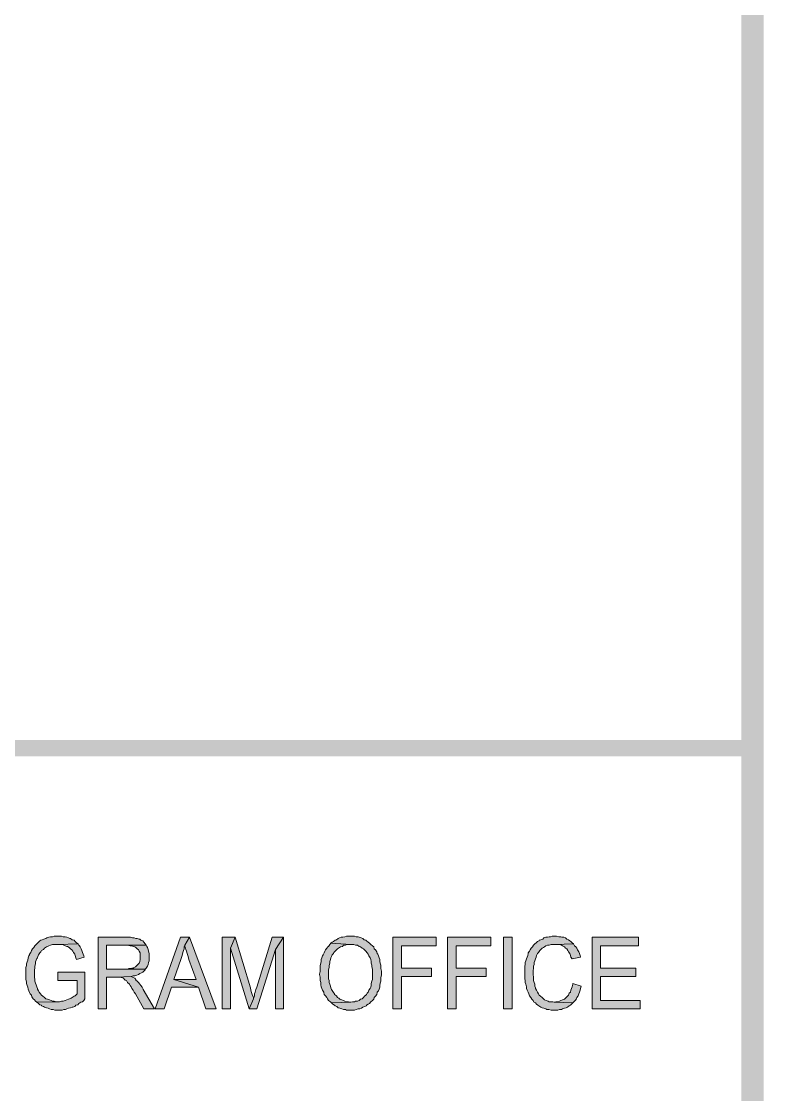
# Model space of a CAD drawing. Header units: inches. Extents: x 0.9 to 46, y 0.8 to 32.4.
# Drawn here: x 43.992 to 46.048, y 10.114 to 13.087 of the extents above; entities that cross this region are included whole.
import ezdxf

# ---------------------------------------------------------------- set-up
doc = ezdxf.new("R2010")
doc.units = ezdxf.units.IN
doc.header["$MEASUREMENT"] = 0
doc.layers.add('PDF_Geometry', color=7, linetype='Continuous')
doc.layers.add('PDF_Solid Fills', color=7, linetype='Continuous')

msp = doc.modelspace()

# ---------------------------------------------------------------- hatches: boundary and pattern name
at = {"layer": 'PDF_Solid Fills', "transparency": 33554559}
for points in [[(44.0924, 10.5531), (44.0825, 10.5531), (44.0774, 10.5515), (44.0726, 10.5515), (44.0675, 10.5498), (44.0624, 10.5482), (44.0592, 10.5465), (44.0541, 10.5448), (44.0493, 10.5431), (44.0458, 10.5415), (44.0426, 10.5398), (44.0391, 10.5365), (44.0359, 10.5332), (44.0324, 10.5298), (44.0292, 10.5265), (44.0257, 10.5215), (44.0225, 10.5181), (44.0193, 10.5132), (44.0174, 10.5081), (44.0142, 10.5031), (44.0142, 10.5015), (44.0126, 10.4981), (44.0107, 10.4931), (44.0091, 10.4865), (44.0075, 10.4815), (44.0059, 10.4765), (44.0059, 10.4715), (44.0043, 10.4665), (44.0043, 10.4331), (44.0059, 10.4265), (44.0059, 10.4215), (44.0075, 10.4165), (44.0091, 10.4115), (44.0107, 10.4065), (44.0126, 10.4015), (44.0142, 10.3965), (44.0158, 10.3932), (44.0193, 10.3898), (44.0209, 10.3848), (44.0241, 10.3798), (44.0276, 10.3765), (44.0308, 10.3732), (44.0343, 10.3698), (44.0924, 10.3715), (44.0876, 10.3715), (44.0825, 10.3732), (44.0774, 10.3732), (44.0742, 10.3748), (44.0691, 10.3765), (44.0643, 10.3781), (44.0592, 10.3798), (44.0592, 10.3798), (44.0557, 10.3831), (44.0509, 10.3865), (44.0474, 10.3898), (44.0442, 10.3932), (44.0407, 10.3981), (44.0391, 10.4015), (44.0359, 10.4065), (44.0359, 10.4082), (44.0343, 10.4131), (44.0324, 10.4181), (44.0308, 10.4231), (44.0292, 10.4282), (44.0292, 10.4331), (44.0276, 10.4398), (44.0276, 10.4598), (44.0292, 10.4648), (44.0292, 10.4698), (44.0308, 10.4765), (44.0308, 10.4815), (44.0324, 10.4865), (44.0343, 10.4915), (44.0359, 10.4931), (44.0375, 10.4965), (44.0391, 10.5015), (44.0426, 10.5065), (44.0458, 10.5098), (44.0474, 10.5132), (44.0525, 10.5165), (44.0557, 10.5198), (44.0608, 10.5231), (44.0643, 10.5248), (44.0675, 10.5265), (44.0726, 10.5281), (44.0774, 10.5298), (44.0924, 10.5298), (44.1492, 10.5315), (44.1441, 10.5348), (44.1409, 10.5381), (44.1374, 10.5415), (44.1326, 10.5431), (44.1275, 10.5465), (44.1259, 10.5465), (44.1224, 10.5482), (44.1176, 10.5498), (44.1125, 10.5515), (44.1074, 10.5515), (44.1026, 10.5531), (44.0975, 10.5531)], [(44.1492, 10.5315), (44.0924, 10.5298), (44.1042, 10.5298), (44.1093, 10.5281), (44.1125, 10.5265), (44.1176, 10.5248), (44.1192, 10.5248), (44.1243, 10.5215), (44.1275, 10.5181), (44.131, 10.5148), (44.1342, 10.5115), (44.1358, 10.5081), (44.1393, 10.5031), (44.1409, 10.4998), (44.1425, 10.4931), (44.1441, 10.4881), (44.1658, 10.4948), (44.1642, 10.4981), (44.1626, 10.5031), (44.161, 10.5081), (44.1591, 10.5132), (44.1575, 10.5181), (44.1543, 10.5231), (44.1524, 10.5265), (44.1508, 10.5281)], [(44.2826, 10.5498), (44.2041, 10.5498), (44.2041, 10.3515), (44.2274, 10.3515), (44.2274, 10.4398), (44.2542, 10.4398), (44.296, 10.4415), (44.3008, 10.4432), (44.3059, 10.4432), (44.311, 10.4448), (44.3157, 10.4465), (44.3193, 10.4498), (44.324, 10.4515), (44.3276, 10.4531), (44.3307, 10.4565), (44.3343, 10.4598), (44.3343, 10.4615), (44.2274, 10.4615), (44.2274, 10.5281), (44.3374, 10.5281), (44.3343, 10.5315), (44.3307, 10.5365), (44.3276, 10.5398), (44.3224, 10.5415), (44.3193, 10.5448), (44.3177, 10.5448), (44.3126, 10.5465), (44.309, 10.5465), (44.3043, 10.5482), (44.2992, 10.5482), (44.2941, 10.5498), (44.2893, 10.5498)], [(44.3374, 10.5281), (44.2842, 10.5281), (44.2858, 10.5281), (44.2925, 10.5265), (44.2976, 10.5265), (44.3008, 10.5248), (44.3059, 10.5231), (44.309, 10.5215), (44.3126, 10.5181), (44.3157, 10.5148), (44.3177, 10.5115), (44.3209, 10.5065), (44.3209, 10.4881), (44.3193, 10.4831), (44.3177, 10.4782), (44.3142, 10.4748), (44.311, 10.4715), (44.3075, 10.4681), (44.3027, 10.4665), (44.3027, 10.4648), (44.2976, 10.4648), (44.2941, 10.4631), (44.2893, 10.4631), (44.2842, 10.4615), (44.2274, 10.4615), (44.3343, 10.4615), (44.3374, 10.4648), (44.341, 10.4698), (44.3425, 10.4748), (44.3441, 10.4798), (44.3457, 10.4848), (44.3457, 10.5048), (44.3441, 10.5115), (44.3425, 10.5165), (44.341, 10.5215), (44.339, 10.5248)], [(44.4574, 10.5498), (44.4325, 10.5498), (44.3626, 10.3515), (44.3875, 10.3515), (44.4076, 10.4115), (44.4826, 10.4115), (44.4143, 10.4331), (44.4341, 10.4915), (44.4341, 10.4915), (44.4357, 10.4965), (44.4376, 10.5031), (44.4392, 10.5081), (44.4408, 10.5132), (44.4424, 10.5181), (44.4424, 10.5231), (44.4443, 10.5281)], [(44.4574, 10.5498), (44.4443, 10.5281), (44.4443, 10.5248), (44.4459, 10.5198), (44.4475, 10.5165), (44.4491, 10.5115), (44.4507, 10.5048), (44.4526, 10.4998), (44.4542, 10.4931), (44.4558, 10.4881), (44.4759, 10.4331), (44.4143, 10.4331), (44.4826, 10.4115), (44.5024, 10.3515), (44.5308, 10.3515)], [(44.5841, 10.5498), (44.5474, 10.5498), (44.5474, 10.3515), (44.571, 10.3515), (44.571, 10.5198)], [(44.5841, 10.5498), (44.571, 10.5198), (44.6227, 10.3515), (44.6342, 10.3798), (44.6342, 10.3831), (44.6326, 10.3865), (44.631, 10.3915), (44.6291, 10.3965), (44.6275, 10.4031), (44.6259, 10.4098)], [(44.7174, 10.5498), (44.6859, 10.5498), (44.6441, 10.4115), (44.6441, 10.4115), (44.6409, 10.4048), (44.6393, 10.3981), (44.6374, 10.3932), (44.6374, 10.3881), (44.6358, 10.3831), (44.6342, 10.3798), (44.6227, 10.3515), (44.6441, 10.3515), (44.6957, 10.5165)], [(44.8492, 10.5332), (44.8457, 10.5298), (44.8425, 10.5248), (44.8409, 10.5231), (44.8374, 10.5198), (44.8342, 10.5148), (44.8326, 10.5115), (44.8307, 10.5065), (44.8275, 10.5015), (44.8259, 10.4981), (44.8243, 10.4931), (44.8224, 10.4881), (44.8224, 10.4831), (44.8208, 10.4782), (44.8192, 10.4715), (44.8192, 10.4548), (44.8176, 10.4482), (44.8176, 10.4465), (44.8192, 10.4398), (44.8192, 10.4298), (44.8208, 10.4248), (44.8208, 10.4181), (44.8224, 10.4131), (44.8243, 10.4082), (44.8259, 10.4031), (44.8291, 10.3981), (44.8291, 10.3965), (44.8307, 10.3915), (44.8342, 10.3881), (44.8374, 10.3831), (44.8393, 10.3798), (44.8425, 10.3748), (44.8476, 10.3715), (44.8508, 10.3681), (44.9041, 10.3698), (44.9025, 10.3698), (44.8974, 10.3715), (44.8926, 10.3715), (44.8875, 10.3732), (44.8843, 10.3748), (44.8792, 10.3765), (44.8741, 10.3781), (44.8709, 10.3815), (44.8674, 10.3831), (44.8642, 10.3881), (44.8591, 10.3915), (44.8591, 10.3932), (44.8559, 10.3965), (44.8543, 10.3998), (44.8508, 10.4048), (44.8492, 10.4098), (44.8476, 10.4148), (44.8457, 10.4198), (44.8441, 10.4248), (44.8441, 10.4298), (44.8425, 10.4348), (44.8425, 10.4598), (44.8441, 10.4665), (44.8441, 10.4715), (44.8457, 10.4782), (44.8457, 10.4831), (44.8476, 10.4881), (44.8492, 10.4931), (44.8508, 10.4965), (44.8524, 10.5015), (44.8559, 10.5048), (44.8575, 10.5081), (44.8607, 10.5115), (44.8642, 10.5148), (44.8674, 10.5181), (44.8725, 10.5215), (44.8757, 10.5231), (44.8808, 10.5248), (44.8843, 10.5281), (44.8891, 10.5281), (44.8942, 10.5298), (44.9041, 10.5298)], [(44.9041, 10.5531), (44.8926, 10.5531), (44.8875, 10.5515), (44.8824, 10.5498), (44.8776, 10.5498), (44.8725, 10.5482), (44.8693, 10.5465), (44.8642, 10.5431), (44.8607, 10.5415), (44.8559, 10.5381), (44.8524, 10.5365), (44.8492, 10.5332), (44.9041, 10.5298), (44.9124, 10.5298), (44.9175, 10.5281), (44.9226, 10.5281), (44.9274, 10.5248), (44.9309, 10.5231), (44.936, 10.5198), (44.9392, 10.5181), (44.9424, 10.5148), (44.9459, 10.5115), (44.9491, 10.5065), (44.9526, 10.5031), (44.9542, 10.4981), (44.9574, 10.4931), (44.9593, 10.4881), (44.9609, 10.4831), (44.9609, 10.4782), (44.9625, 10.4731), (44.9625, 10.4681), (44.9641, 10.4615), (44.9641, 10.4331), (44.9625, 10.4282), (44.9609, 10.4215), (44.9609, 10.4165), (44.9593, 10.4115), (44.9574, 10.4082), (44.9542, 10.4031), (44.9526, 10.3981), (44.9491, 10.3948), (44.9475, 10.3915), (44.9459, 10.3898), (44.9424, 10.3865), (44.9392, 10.3831), (44.936, 10.3798), (44.9309, 10.3781), (44.9274, 10.3748), (44.9226, 10.3732), (44.9175, 10.3732), (44.9143, 10.3715), (44.9092, 10.3715), (44.9041, 10.3698), (44.8508, 10.3681), (44.8543, 10.3648), (44.8591, 10.3615), (44.8607, 10.3598), (44.8658, 10.3582), (44.8693, 10.3548), (44.8741, 10.3531), (44.8792, 10.3515), (44.8843, 10.3498), (44.8891, 10.3498), (44.8926, 10.3481), (44.9041, 10.3481), (44.9143, 10.3481), (44.9191, 10.3498), (44.9242, 10.3515), (44.9293, 10.3515), (44.9341, 10.3531), (44.9376, 10.3565), (44.9424, 10.3582), (44.9475, 10.3598), (44.9475, 10.3615), (44.9526, 10.3648), (44.9558, 10.3665), (44.9593, 10.3715), (44.9641, 10.3748), (44.9676, 10.3781), (44.9692, 10.3831), (44.9724, 10.3865), (44.9759, 10.3915), (44.9775, 10.3965), (44.9775, 10.3981), (44.981, 10.4015), (44.9826, 10.4065), (44.9842, 10.4115), (44.9842, 10.4165), (44.9858, 10.4231), (44.9874, 10.4282), (44.9874, 10.4381), (44.9893, 10.4448), (44.9893, 10.4565), (44.9874, 10.4631), (44.9874, 10.4731), (44.9858, 10.4782), (44.9842, 10.4831), (44.9842, 10.4881), (44.9826, 10.4931), (44.981, 10.4981), (44.9791, 10.5031), (44.9775, 10.5048), (44.9759, 10.5098), (44.9724, 10.5148), (44.9692, 10.5181), (44.9676, 10.5231), (44.9641, 10.5265), (44.9593, 10.5298), (44.9558, 10.5332), (44.9526, 10.5365), (44.9475, 10.5398), (44.9459, 10.5415), (44.9408, 10.5431), (44.9376, 10.5465), (44.9325, 10.5482), (44.9274, 10.5498), (44.9242, 10.5515), (44.9191, 10.5515), (44.9143, 10.5531), (44.9092, 10.5531)], [(45.1408, 10.5498), (45.0209, 10.5498), (45.0209, 10.3515), (45.0442, 10.3515), (45.0442, 10.4415), (45.1274, 10.4415), (45.1274, 10.4648), (45.0442, 10.4648), (45.0442, 10.5265), (45.1408, 10.5265)], [(45.2924, 10.5498), (45.1724, 10.5498), (45.1724, 10.3515), (45.1957, 10.3515), (45.1957, 10.4415), (45.2793, 10.4415), (45.2793, 10.4648), (45.1957, 10.4648), (45.1957, 10.5265), (45.2924, 10.5265)], [(45.4691, 10.5531), (45.4624, 10.5531), (45.4577, 10.5515), (45.4541, 10.5515), (45.449, 10.5498), (45.4443, 10.5498), (45.4391, 10.5482), (45.436, 10.5448), (45.4308, 10.5431), (45.4257, 10.5415), (45.4257, 10.5398), (45.421, 10.5381), (45.4175, 10.5348), (45.4143, 10.5315), (45.4107, 10.5281), (45.4076, 10.5231), (45.4041, 10.5198), (45.4009, 10.5148), (45.3993, 10.5115), (45.3958, 10.5065), (45.3958, 10.5048), (45.3942, 10.4998), (45.3926, 10.4948), (45.391, 10.4898), (45.3891, 10.4848), (45.3875, 10.4798), (45.3875, 10.4748), (45.3859, 10.4698), (45.3859, 10.4348), (45.3875, 10.4298), (45.3875, 10.4248), (45.3891, 10.4198), (45.391, 10.4131), (45.391, 10.4082), (45.3926, 10.4031), (45.3958, 10.3981), (45.3958, 10.3981), (45.3973, 10.3932), (45.3993, 10.3881), (45.4025, 10.3831), (45.406, 10.3781), (45.4092, 10.3748), (45.4107, 10.3715), (45.4159, 10.3681), (45.419, 10.3648), (45.4226, 10.3615), (45.4226, 10.3615), (45.4277, 10.3582), (45.4308, 10.3565), (45.434, 10.3548), (45.4391, 10.3531), (45.4443, 10.3515), (45.4474, 10.3498), (45.4525, 10.3498), (45.4592, 10.3481), (45.4774, 10.3481), (45.4825, 10.3498), (45.4876, 10.3498), (45.4908, 10.3515), (45.4959, 10.3531), (45.5007, 10.3548), (45.5042, 10.3565), (45.509, 10.3598), (45.5125, 10.3615), (45.5157, 10.3648), (45.5192, 10.3681), (45.4675, 10.3698), (45.464, 10.3715), (45.4541, 10.3715), (45.451, 10.3732), (45.4458, 10.3748), (45.4407, 10.3765), (45.4376, 10.3798), (45.434, 10.3831), (45.4293, 10.3865), (45.4257, 10.3898), (45.4242, 10.3932), (45.421, 10.3981), (45.419, 10.4031), (45.4159, 10.4082), (45.4159, 10.4098), (45.4143, 10.4148), (45.4143, 10.4198), (45.4123, 10.4248), (45.4107, 10.4298), (45.4107, 10.4398), (45.4092, 10.4465), (45.4092, 10.4581), (45.4107, 10.4631), (45.4107, 10.4698), (45.4123, 10.4748), (45.4123, 10.4798), (45.4143, 10.4848), (45.4159, 10.4898), (45.4175, 10.4948), (45.419, 10.4998), (45.421, 10.5048), (45.4242, 10.5081), (45.4277, 10.5132), (45.4308, 10.5165), (45.434, 10.5198), (45.4376, 10.5215), (45.4407, 10.5231), (45.4443, 10.5265), (45.449, 10.5281), (45.4541, 10.5281), (45.4592, 10.5298), (45.4691, 10.5298), (45.5208, 10.5315), (45.5176, 10.5348), (45.5141, 10.5381), (45.5109, 10.5398), (45.5074, 10.5431), (45.5026, 10.5448), (45.4991, 10.5482), (45.494, 10.5498), (45.4892, 10.5498), (45.4857, 10.5515), (45.4809, 10.5515), (45.4742, 10.5531)], [(45.5208, 10.5315), (45.4691, 10.5298), (45.4825, 10.5298), (45.4876, 10.5281), (45.4908, 10.5265), (45.4959, 10.5231), (45.4991, 10.5198), (45.4991, 10.5198), (45.5026, 10.5181), (45.5058, 10.5132), (45.5074, 10.5098), (45.5109, 10.5048), (45.5125, 10.4998), (45.5141, 10.4948), (45.5176, 10.4898), (45.5409, 10.4948), (45.5393, 10.4998), (45.5374, 10.5048), (45.5358, 10.5098), (45.5326, 10.5148), (45.5307, 10.5198), (45.5275, 10.5231), (45.524, 10.5265)], [(45.7008, 10.5498), (45.5725, 10.5498), (45.5725, 10.3515), (45.7059, 10.3515), (45.7059, 10.3748), (45.5958, 10.3748), (45.5958, 10.4415), (45.6941, 10.4415), (45.6941, 10.4648), (45.5958, 10.4648), (45.5958, 10.5265), (45.7008, 10.5265)], [(44.1674, 10.4531), (44.0924, 10.4531), (44.0924, 10.4298), (44.146, 10.4298), (44.146, 10.3932), (44.1441, 10.3915), (44.1409, 10.3881), (44.1374, 10.3865), (44.1326, 10.3831), (44.1291, 10.3815), (44.1224, 10.3781), (44.1224, 10.3781), (44.1176, 10.3765), (44.1125, 10.3748), (44.1074, 10.3732), (44.1026, 10.3732), (44.0975, 10.3715), (44.0924, 10.3715), (44.0343, 10.3698), (44.0391, 10.3665), (44.0426, 10.3631), (44.0474, 10.3615), (44.0474, 10.3598), (44.0525, 10.3582), (44.0557, 10.3565), (44.0608, 10.3548), (44.0659, 10.3531), (44.0691, 10.3515), (44.0742, 10.3498), (44.0793, 10.3498), (44.0841, 10.3481), (44.1042, 10.3481), (44.1093, 10.3498), (44.1141, 10.3498), (44.1176, 10.3515), (44.1224, 10.3531), (44.1275, 10.3548), (44.1326, 10.3565), (44.1342, 10.3565), (44.1393, 10.3582), (44.1425, 10.3615), (44.1476, 10.3631), (44.1508, 10.3665), (44.1559, 10.3698), (44.161, 10.3715), (44.1642, 10.3748), (44.1674, 10.3798)], [(44.296, 10.4415), (44.2542, 10.4398), (44.2641, 10.4398), (44.2676, 10.4381), (44.2692, 10.4381), (44.2743, 10.4365), (44.2775, 10.4331), (44.2791, 10.4315), (44.2826, 10.4298), (44.2858, 10.4248), (44.2909, 10.4198), (44.2909, 10.4198), (44.2925, 10.4165), (44.296, 10.4131), (44.2976, 10.4082), (44.3008, 10.4031), (44.3043, 10.3981), (44.3075, 10.3932), (44.3307, 10.3515), (44.3607, 10.3515), (44.3291, 10.4048), (44.3291, 10.4065), (44.326, 10.4115), (44.3224, 10.4165), (44.3193, 10.4198), (44.3157, 10.4248), (44.3126, 10.4282), (44.309, 10.4315), (44.309, 10.4331), (44.3059, 10.4365), (44.3008, 10.4381)], [(45.5192, 10.4215), (45.5192, 10.4198), (45.5176, 10.4131), (45.5157, 10.4082), (45.5141, 10.4031), (45.5125, 10.3981), (45.509, 10.3948), (45.5074, 10.3898), (45.5042, 10.3865), (45.5007, 10.3831), (45.4991, 10.3815), (45.4959, 10.3781), (45.4908, 10.3765), (45.4857, 10.3748), (45.4825, 10.3732), (45.4774, 10.3715), (45.4726, 10.3715), (45.4675, 10.3698), (45.5192, 10.3681), (45.5224, 10.3715), (45.5259, 10.3748), (45.5291, 10.3798), (45.5307, 10.3831), (45.5342, 10.3881), (45.5358, 10.3932), (45.5374, 10.3981), (45.5393, 10.4031), (45.5409, 10.4082), (45.5425, 10.4148)]]:
    msp.add_hatch(color=256, dxfattribs=at).paths.add_polyline_path(points)

# ---------------------------------------------------------------- linework, layer by layer
at = {"layer": 'PDF_Geometry', "lineweight": 5}
for points in [[(44.0924, 10.5531), (44.0825, 10.5531), (44.0774, 10.5515), (44.0726, 10.5515), (44.0675, 10.5498), (44.0624, 10.5482), (44.0592, 10.5465), (44.0541, 10.5448), (44.0493, 10.5431), (44.0458, 10.5415), (44.0426, 10.5398), (44.0391, 10.5365), (44.0359, 10.5332), (44.0324, 10.5298), (44.0292, 10.5265), (44.0257, 10.5215), (44.0225, 10.5181), (44.0193, 10.5132), (44.0174, 10.5081), (44.0142, 10.5031), (44.0142, 10.5015), (44.0126, 10.4981), (44.0107, 10.4931), (44.0091, 10.4865), (44.0075, 10.4815), (44.0059, 10.4765), (44.0059, 10.4715), (44.0043, 10.4665), (44.0043, 10.4331), (44.0059, 10.4265), (44.0059, 10.4215), (44.0075, 10.4165), (44.0091, 10.4115), (44.0107, 10.4065), (44.0126, 10.4015), (44.0142, 10.3965), (44.0158, 10.3932), (44.0193, 10.3898), (44.0209, 10.3848), (44.0241, 10.3798), (44.0276, 10.3765), (44.0308, 10.3732), (44.0343, 10.3698), (44.0924, 10.3715), (44.0876, 10.3715), (44.0825, 10.3732), (44.0774, 10.3732), (44.0742, 10.3748), (44.0691, 10.3765), (44.0643, 10.3781), (44.0592, 10.3798), (44.0557, 10.3831), (44.0509, 10.3865), (44.0474, 10.3898), (44.0442, 10.3932), (44.0407, 10.3981), (44.0391, 10.4015), (44.0359, 10.4065), (44.0359, 10.4082), (44.0343, 10.4131), (44.0324, 10.4181), (44.0308, 10.4231), (44.0292, 10.4282), (44.0292, 10.4331), (44.0276, 10.4398), (44.0276, 10.4598), (44.0292, 10.4648), (44.0292, 10.4698), (44.0308, 10.4765), (44.0308, 10.4815), (44.0324, 10.4865), (44.0343, 10.4915), (44.0359, 10.4931), (44.0375, 10.4965), (44.0391, 10.5015), (44.0426, 10.5065), (44.0458, 10.5098), (44.0474, 10.5132), (44.0525, 10.5165), (44.0557, 10.5198), (44.0608, 10.5231), (44.0643, 10.5248), (44.0675, 10.5265), (44.0726, 10.5281), (44.0774, 10.5298), (44.0924, 10.5298), (44.1492, 10.5315), (44.1441, 10.5348), (44.1409, 10.5381), (44.1374, 10.5415), (44.1326, 10.5431), (44.1275, 10.5465), (44.1259, 10.5465), (44.1224, 10.5482), (44.1176, 10.5498), (44.1125, 10.5515), (44.1074, 10.5515), (44.1026, 10.5531), (44.0975, 10.5531)], [(44.1492, 10.5315), (44.0924, 10.5298), (44.1042, 10.5298), (44.1093, 10.5281), (44.1125, 10.5265), (44.1176, 10.5248), (44.1192, 10.5248), (44.1243, 10.5215), (44.1275, 10.5181), (44.131, 10.5148), (44.1342, 10.5115), (44.1358, 10.5081), (44.1393, 10.5031), (44.1409, 10.4998), (44.1425, 10.4931), (44.1441, 10.4881), (44.1658, 10.4948), (44.1642, 10.4981), (44.1626, 10.5031), (44.161, 10.5081), (44.1591, 10.5132), (44.1575, 10.5181), (44.1543, 10.5231), (44.1524, 10.5265), (44.1508, 10.5281)], [(44.2826, 10.5498), (44.2041, 10.5498), (44.2041, 10.3515), (44.2274, 10.3515), (44.2274, 10.4398), (44.2542, 10.4398), (44.296, 10.4415), (44.3008, 10.4432), (44.3059, 10.4432), (44.311, 10.4448), (44.3157, 10.4465), (44.3193, 10.4498), (44.324, 10.4515), (44.3276, 10.4531), (44.3307, 10.4565), (44.3343, 10.4598), (44.3343, 10.4615), (44.2274, 10.4615), (44.2274, 10.5281), (44.3374, 10.5281), (44.3343, 10.5315), (44.3307, 10.5365), (44.3276, 10.5398), (44.3224, 10.5415), (44.3193, 10.5448), (44.3177, 10.5448), (44.3126, 10.5465), (44.309, 10.5465), (44.3043, 10.5482), (44.2992, 10.5482), (44.2941, 10.5498), (44.2893, 10.5498)], [(44.3374, 10.5281), (44.2842, 10.5281), (44.2858, 10.5281), (44.2925, 10.5265), (44.2976, 10.5265), (44.3008, 10.5248), (44.3059, 10.5231), (44.309, 10.5215), (44.3126, 10.5181), (44.3157, 10.5148), (44.3177, 10.5115), (44.3209, 10.5065), (44.3209, 10.4881), (44.3193, 10.4831), (44.3177, 10.4782), (44.3142, 10.4748), (44.311, 10.4715), (44.3075, 10.4681), (44.3027, 10.4665), (44.3027, 10.4648), (44.2976, 10.4648), (44.2941, 10.4631), (44.2893, 10.4631), (44.2842, 10.4615), (44.2274, 10.4615), (44.3343, 10.4615), (44.3374, 10.4648), (44.341, 10.4698), (44.3425, 10.4748), (44.3441, 10.4798), (44.3457, 10.4848), (44.3457, 10.5048), (44.3441, 10.5115), (44.3425, 10.5165), (44.341, 10.5215), (44.339, 10.5248)], [(44.4574, 10.5498), (44.4325, 10.5498), (44.3626, 10.3515), (44.3875, 10.3515), (44.4076, 10.4115), (44.4826, 10.4115), (44.4143, 10.4331), (44.4341, 10.4915), (44.4357, 10.4965), (44.4376, 10.5031), (44.4392, 10.5081), (44.4408, 10.5132), (44.4424, 10.5181), (44.4424, 10.5231), (44.4443, 10.5281)], [(44.4574, 10.5498), (44.4443, 10.5281), (44.4443, 10.5248), (44.4459, 10.5198), (44.4475, 10.5165), (44.4491, 10.5115), (44.4507, 10.5048), (44.4526, 10.4998), (44.4542, 10.4931), (44.4558, 10.4881), (44.4759, 10.4331), (44.4143, 10.4331), (44.4826, 10.4115), (44.5024, 10.3515), (44.5308, 10.3515)], [(44.5841, 10.5498), (44.5474, 10.5498), (44.5474, 10.3515), (44.571, 10.3515), (44.571, 10.5198)], [(44.5841, 10.5498), (44.571, 10.5198), (44.6227, 10.3515), (44.6342, 10.3798), (44.6342, 10.3831), (44.6326, 10.3865), (44.631, 10.3915), (44.6291, 10.3965), (44.6275, 10.4031), (44.6259, 10.4098)], [(44.7174, 10.5498), (44.6859, 10.5498), (44.6441, 10.4115), (44.6409, 10.4048), (44.6393, 10.3981), (44.6374, 10.3932), (44.6374, 10.3881), (44.6358, 10.3831), (44.6342, 10.3798), (44.6227, 10.3515), (44.6441, 10.3515), (44.6957, 10.5165)], [(44.7174, 10.5498), (44.6957, 10.5165), (44.6957, 10.3515), (44.7174, 10.3515)], [(44.8492, 10.5332), (44.8457, 10.5298), (44.8425, 10.5248), (44.8409, 10.5231), (44.8374, 10.5198), (44.8342, 10.5148), (44.8326, 10.5115), (44.8307, 10.5065), (44.8275, 10.5015), (44.8259, 10.4981), (44.8243, 10.4931), (44.8224, 10.4881), (44.8224, 10.4831), (44.8208, 10.4782), (44.8192, 10.4715), (44.8192, 10.4548), (44.8176, 10.4482), (44.8176, 10.4465), (44.8192, 10.4398), (44.8192, 10.4298), (44.8208, 10.4248), (44.8208, 10.4181), (44.8224, 10.4131), (44.8243, 10.4082), (44.8259, 10.4031), (44.8291, 10.3981), (44.8291, 10.3965), (44.8307, 10.3915), (44.8342, 10.3881), (44.8374, 10.3831), (44.8393, 10.3798), (44.8425, 10.3748), (44.8476, 10.3715), (44.8508, 10.3681), (44.9041, 10.3698), (44.9025, 10.3698), (44.8974, 10.3715), (44.8926, 10.3715), (44.8875, 10.3732), (44.8843, 10.3748), (44.8792, 10.3765), (44.8741, 10.3781), (44.8709, 10.3815), (44.8674, 10.3831), (44.8642, 10.3881), (44.8591, 10.3915), (44.8591, 10.3932), (44.8559, 10.3965), (44.8543, 10.3998), (44.8508, 10.4048), (44.8492, 10.4098), (44.8476, 10.4148), (44.8457, 10.4198), (44.8441, 10.4248), (44.8441, 10.4298), (44.8425, 10.4348), (44.8425, 10.4598), (44.8441, 10.4665), (44.8441, 10.4715), (44.8457, 10.4782), (44.8457, 10.4831), (44.8476, 10.4881), (44.8492, 10.4931), (44.8508, 10.4965), (44.8524, 10.5015), (44.8559, 10.5048), (44.8575, 10.5081), (44.8607, 10.5115), (44.8642, 10.5148), (44.8674, 10.5181), (44.8725, 10.5215), (44.8757, 10.5231), (44.8808, 10.5248), (44.8843, 10.5281), (44.8891, 10.5281), (44.8942, 10.5298), (44.9041, 10.5298)], [(44.9041, 10.5531), (44.8926, 10.5531), (44.8875, 10.5515), (44.8824, 10.5498), (44.8776, 10.5498), (44.8725, 10.5482), (44.8693, 10.5465), (44.8642, 10.5431), (44.8607, 10.5415), (44.8559, 10.5381), (44.8524, 10.5365), (44.8492, 10.5332), (44.9041, 10.5298), (44.9124, 10.5298), (44.9175, 10.5281), (44.9226, 10.5281), (44.9274, 10.5248), (44.9309, 10.5231), (44.936, 10.5198), (44.9392, 10.5181), (44.9424, 10.5148), (44.9459, 10.5115), (44.9491, 10.5065), (44.9526, 10.5031), (44.9542, 10.4981), (44.9574, 10.4931), (44.9593, 10.4881), (44.9609, 10.4831), (44.9609, 10.4782), (44.9625, 10.4731), (44.9625, 10.4681), (44.9641, 10.4615), (44.9641, 10.4331), (44.9625, 10.4282), (44.9609, 10.4215), (44.9609, 10.4165), (44.9593, 10.4115), (44.9574, 10.4082), (44.9542, 10.4031), (44.9526, 10.3981), (44.9491, 10.3948), (44.9475, 10.3915), (44.9459, 10.3898), (44.9424, 10.3865), (44.9392, 10.3831), (44.936, 10.3798), (44.9309, 10.3781), (44.9274, 10.3748), (44.9226, 10.3732), (44.9175, 10.3732), (44.9143, 10.3715), (44.9092, 10.3715), (44.9041, 10.3698), (44.8508, 10.3681), (44.8543, 10.3648), (44.8591, 10.3615), (44.8607, 10.3598), (44.8658, 10.3582), (44.8693, 10.3548), (44.8741, 10.3531), (44.8792, 10.3515), (44.8843, 10.3498), (44.8891, 10.3498), (44.8926, 10.3481), (44.9041, 10.3481), (44.9143, 10.3481), (44.9191, 10.3498), (44.9242, 10.3515), (44.9293, 10.3515), (44.9341, 10.3531), (44.9376, 10.3565), (44.9424, 10.3582), (44.9475, 10.3598), (44.9475, 10.3615), (44.9526, 10.3648), (44.9558, 10.3665), (44.9593, 10.3715), (44.9641, 10.3748), (44.9676, 10.3781), (44.9692, 10.3831), (44.9724, 10.3865), (44.9759, 10.3915), (44.9775, 10.3965), (44.9775, 10.3981), (44.981, 10.4015), (44.9826, 10.4065), (44.9842, 10.4115), (44.9842, 10.4165), (44.9858, 10.4231), (44.9874, 10.4282), (44.9874, 10.4381), (44.9893, 10.4448), (44.9893, 10.4565), (44.9874, 10.4631), (44.9874, 10.4731), (44.9858, 10.4782), (44.9842, 10.4831), (44.9842, 10.4881), (44.9826, 10.4931), (44.981, 10.4981), (44.9791, 10.5031), (44.9775, 10.5048), (44.9759, 10.5098), (44.9724, 10.5148), (44.9692, 10.5181), (44.9676, 10.5231), (44.9641, 10.5265), (44.9593, 10.5298), (44.9558, 10.5332), (44.9526, 10.5365), (44.9475, 10.5398), (44.9459, 10.5415), (44.9408, 10.5431), (44.9376, 10.5465), (44.9325, 10.5482), (44.9274, 10.5498), (44.9242, 10.5515), (44.9191, 10.5515), (44.9143, 10.5531), (44.9092, 10.5531)], [(45.1408, 10.5498), (45.0209, 10.5498), (45.0209, 10.3515), (45.0442, 10.3515), (45.0442, 10.4415), (45.1274, 10.4415), (45.1274, 10.4648), (45.0442, 10.4648), (45.0442, 10.5265), (45.1408, 10.5265)], [(45.2924, 10.5498), (45.1724, 10.5498), (45.1724, 10.3515), (45.1957, 10.3515), (45.1957, 10.4415), (45.2793, 10.4415), (45.2793, 10.4648), (45.1957, 10.4648), (45.1957, 10.5265), (45.2924, 10.5265)], [(45.3275, 10.3515), (45.3508, 10.3515), (45.3508, 10.5498), (45.3275, 10.5498)], [(45.4691, 10.5531), (45.4624, 10.5531), (45.4577, 10.5515), (45.4541, 10.5515), (45.449, 10.5498), (45.4443, 10.5498), (45.4391, 10.5482), (45.436, 10.5448), (45.4308, 10.5431), (45.4257, 10.5415), (45.4257, 10.5398), (45.421, 10.5381), (45.4175, 10.5348), (45.4143, 10.5315), (45.4107, 10.5281), (45.4076, 10.5231), (45.4041, 10.5198), (45.4009, 10.5148), (45.3993, 10.5115), (45.3958, 10.5065), (45.3958, 10.5048), (45.3942, 10.4998), (45.3926, 10.4948), (45.391, 10.4898), (45.3891, 10.4848), (45.3875, 10.4798), (45.3875, 10.4748), (45.3859, 10.4698), (45.3859, 10.4348), (45.3875, 10.4298), (45.3875, 10.4248), (45.3891, 10.4198), (45.391, 10.4131), (45.391, 10.4082), (45.3926, 10.4031), (45.3958, 10.3981), (45.3973, 10.3932), (45.3993, 10.3881), (45.4025, 10.3831), (45.406, 10.3781), (45.4092, 10.3748), (45.4107, 10.3715), (45.4159, 10.3681), (45.419, 10.3648), (45.4226, 10.3615), (45.4277, 10.3582), (45.4308, 10.3565), (45.434, 10.3548), (45.4391, 10.3531), (45.4443, 10.3515), (45.4474, 10.3498), (45.4525, 10.3498), (45.4592, 10.3481), (45.4774, 10.3481), (45.4825, 10.3498), (45.4876, 10.3498), (45.4908, 10.3515), (45.4959, 10.3531), (45.5007, 10.3548), (45.5042, 10.3565), (45.509, 10.3598), (45.5125, 10.3615), (45.5157, 10.3648), (45.5192, 10.3681), (45.4675, 10.3698), (45.464, 10.3715), (45.4541, 10.3715), (45.451, 10.3732), (45.4458, 10.3748), (45.4407, 10.3765), (45.4376, 10.3798), (45.434, 10.3831), (45.4293, 10.3865), (45.4257, 10.3898), (45.4242, 10.3932), (45.421, 10.3981), (45.419, 10.4031), (45.4159, 10.4082), (45.4159, 10.4098), (45.4143, 10.4148), (45.4143, 10.4198), (45.4123, 10.4248), (45.4107, 10.4298), (45.4107, 10.4398), (45.4092, 10.4465), (45.4092, 10.4581), (45.4107, 10.4631), (45.4107, 10.4698), (45.4123, 10.4748), (45.4123, 10.4798), (45.4143, 10.4848), (45.4159, 10.4898), (45.4175, 10.4948), (45.419, 10.4998), (45.421, 10.5048), (45.4242, 10.5081), (45.4277, 10.5132), (45.4308, 10.5165), (45.434, 10.5198), (45.4376, 10.5215), (45.4407, 10.5231), (45.4443, 10.5265), (45.449, 10.5281), (45.4541, 10.5281), (45.4592, 10.5298), (45.4691, 10.5298), (45.5208, 10.5315), (45.5176, 10.5348), (45.5141, 10.5381), (45.5109, 10.5398), (45.5074, 10.5431), (45.5026, 10.5448), (45.4991, 10.5482), (45.494, 10.5498), (45.4892, 10.5498), (45.4857, 10.5515), (45.4809, 10.5515), (45.4742, 10.5531)], [(45.5208, 10.5315), (45.4691, 10.5298), (45.4825, 10.5298), (45.4876, 10.5281), (45.4908, 10.5265), (45.4959, 10.5231), (45.4991, 10.5198), (45.5026, 10.5181), (45.5058, 10.5132), (45.5074, 10.5098), (45.5109, 10.5048), (45.5125, 10.4998), (45.5141, 10.4948), (45.5176, 10.4898), (45.5409, 10.4948), (45.5393, 10.4998), (45.5374, 10.5048), (45.5358, 10.5098), (45.5326, 10.5148), (45.5307, 10.5198), (45.5275, 10.5231), (45.524, 10.5265)], [(45.7008, 10.5498), (45.5725, 10.5498), (45.5725, 10.3515), (45.7059, 10.3515), (45.7059, 10.3748), (45.5958, 10.3748), (45.5958, 10.4415), (45.6941, 10.4415), (45.6941, 10.4648), (45.5958, 10.4648), (45.5958, 10.5265), (45.7008, 10.5265)], [(44.1674, 10.4531), (44.0924, 10.4531), (44.0924, 10.4298), (44.146, 10.4298), (44.146, 10.3932), (44.1441, 10.3915), (44.1409, 10.3881), (44.1374, 10.3865), (44.1326, 10.3831), (44.1291, 10.3815), (44.1224, 10.3781), (44.1176, 10.3765), (44.1125, 10.3748), (44.1074, 10.3732), (44.1026, 10.3732), (44.0975, 10.3715), (44.0924, 10.3715), (44.0343, 10.3698), (44.0391, 10.3665), (44.0426, 10.3631), (44.0474, 10.3615), (44.0474, 10.3598), (44.0525, 10.3582), (44.0557, 10.3565), (44.0608, 10.3548), (44.0659, 10.3531), (44.0691, 10.3515), (44.0742, 10.3498), (44.0793, 10.3498), (44.0841, 10.3481), (44.1042, 10.3481), (44.1093, 10.3498), (44.1141, 10.3498), (44.1176, 10.3515), (44.1224, 10.3531), (44.1275, 10.3548), (44.1326, 10.3565), (44.1342, 10.3565), (44.1393, 10.3582), (44.1425, 10.3615), (44.1476, 10.3631), (44.1508, 10.3665), (44.1559, 10.3698), (44.161, 10.3715), (44.1642, 10.3748), (44.1674, 10.3798)], [(44.296, 10.4415), (44.2542, 10.4398), (44.2641, 10.4398), (44.2676, 10.4381), (44.2692, 10.4381), (44.2743, 10.4365), (44.2775, 10.4331), (44.2791, 10.4315), (44.2826, 10.4298), (44.2858, 10.4248), (44.2909, 10.4198), (44.2925, 10.4165), (44.296, 10.4131), (44.2976, 10.4082), (44.3008, 10.4031), (44.3043, 10.3981), (44.3075, 10.3932), (44.3307, 10.3515), (44.3607, 10.3515), (44.3291, 10.4048), (44.3291, 10.4065), (44.326, 10.4115), (44.3224, 10.4165), (44.3193, 10.4198), (44.3157, 10.4248), (44.3126, 10.4282), (44.309, 10.4315), (44.309, 10.4331), (44.3059, 10.4365), (44.3008, 10.4381)], [(45.5192, 10.4215), (45.5192, 10.4198), (45.5176, 10.4131), (45.5157, 10.4082), (45.5141, 10.4031), (45.5125, 10.3981), (45.509, 10.3948), (45.5074, 10.3898), (45.5042, 10.3865), (45.5007, 10.3831), (45.4991, 10.3815), (45.4959, 10.3781), (45.4908, 10.3765), (45.4857, 10.3748), (45.4825, 10.3732), (45.4774, 10.3715), (45.4726, 10.3715), (45.4675, 10.3698), (45.5192, 10.3681), (45.5224, 10.3715), (45.5259, 10.3748), (45.5291, 10.3798), (45.5307, 10.3831), (45.5342, 10.3881), (45.5358, 10.3932), (45.5374, 10.3981), (45.5393, 10.4031), (45.5409, 10.4082), (45.5425, 10.4148)]]:
    msp.add_lwpolyline(points, close=True, dxfattribs=at)
at = {"layer": 'PDF_Solid Fills', "lineweight": 9, "transparency": 33554559}
for points in [[(46.0476, 32.3527), (45.9857, 32.2895), (46.0476, 0.755)], [(45.9857, 32.2895), (46.0476, 0.755), (45.9857, 0.8183)], [(42.0543, 11.0965), (42.0543, 11.0515), (46.0157, 11.0965)], [(42.0543, 11.0515), (46.0157, 11.0965), (46.0157, 11.0515)]]:
    msp.add_solid(points, dxfattribs=at)
at = {"layer": 'PDF_Solid Fills', "lineweight": 5, "transparency": 33554559}
for points in [[(44.7174, 10.5498), (44.6957, 10.5165), (44.7174, 10.3515), (44.6957, 10.3515)], [(45.3275, 10.3515), (45.3508, 10.3515), (45.3275, 10.5498), (45.3508, 10.5498)]]:
    msp.add_solid(points, dxfattribs=at)

doc.saveas('drawing.dxf')
